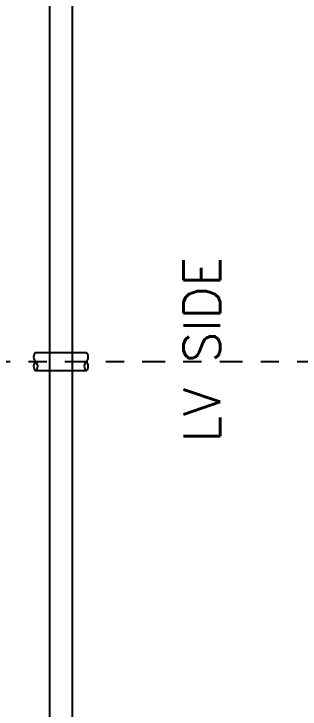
# Model space of a CAD drawing. Header units: metres. Extents: x 531759 to 532310, y 2674774 to 2675087.
# Drawn here: x 532118.358 to 532119.929, y 2674973.865 to 2674977.684 of the extents above; entities that cross this region are included whole.
import ezdxf

# ---------------------------------------------------------------- set-up
doc = ezdxf.new("R2010")
doc.units = ezdxf.units.M
doc.header["$MEASUREMENT"] = 0
doc.linetypes.add('CENTER', pattern=[2, 1.25, -0.25, 0.25, -0.25])
doc.layers.add('IDT', color=7, linetype='Continuous')
doc.styles.add('RomanS', font='romans.shx')

# ---------------------------------------------------------------- blocks, each defined once
blk = doc.blocks.new('IDT')
at = {"layer": 'IDT', "color": 0}
for p, q in [((19.5525, 16.8104), (19.5525, 7.0104)), ((19.4275, 16.6854), (19.4275, 7.1354)), ((19.3525, 12.0354), (19.6304, 12.0354)), ((19.6304, 11.9354), (19.3525, 11.9354))]:
    blk.add_line(p, q, dxfattribs=at)
at = {"layer": 'IDT', "color": 8, "linetype": 'CENTER', "ltscale": 0.1}
blk.add_line((12.5447, 11.9854), (27.1642, 11.9854), dxfattribs=at)
at = {"layer": 'IDT', "color": 0}
for centre, start, end in [((19.3746, 12.0104), 131.4628, 228.5372), ((19.3304, 12.0104), 311.4628, 48.5372), ((19.6525, 12.0104), 131.4628, 228.5372), ((19.6083, 12.0104), 311.4628, 48.5372), ((19.3746, 11.9604), 131.4628, 228.5372), ((19.6083, 11.9604), 311.4628, 48.5372)]:
    blk.add_arc(centre, 0.0334, start, end, dxfattribs=at)
at = {"layer": 'IDT', "color": 7, "ltscale": 0.1, "style": 'RomanS'}
blk.add_text('LV SIDE', height=0.2, rotation=270, dxfattribs=at).set_placement((18.6178, 12.4296))

msp = doc.modelspace()

# ---------------------------------------------------------------- block references
at = {"layer": 'IDT', "color": 8, "rotation": 180}
msp.add_blockref('IDT', (532138.1073, 2674987.7589), dxfattribs=at)

doc.saveas('drawing.dxf')
